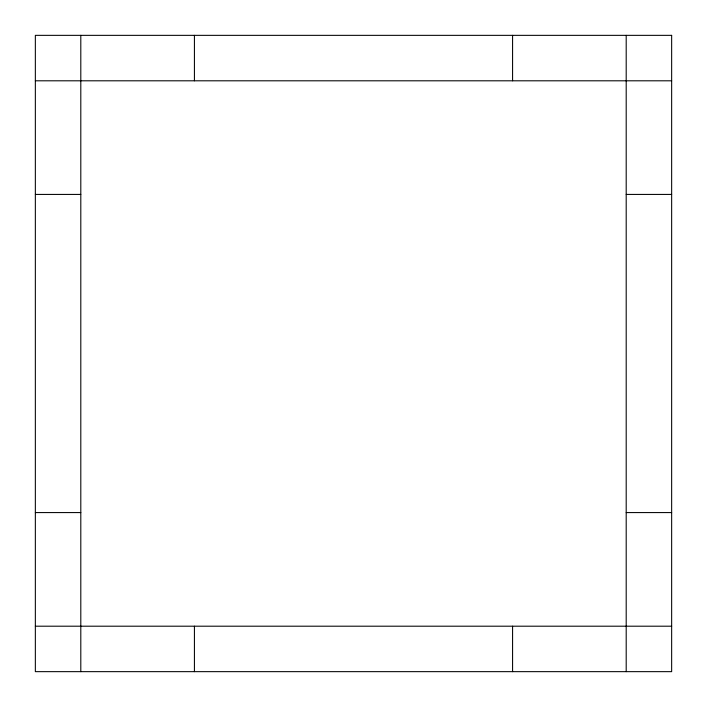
<?xml version="1.0" encoding="UTF-8"?>
<svg xmlns="http://www.w3.org/2000/svg" width="707" height="707" viewBox="0 0 707 707"><rect width="100%" height="100%" fill="white"/><g stroke="black" fill="none" stroke-linecap="round" stroke-linejoin="round"><path stroke-width="1.06" d="M35.35 80.801L671.65 80.801M35.35 194.425L80.801 194.425M626.199 194.425L671.65 194.425M35.35 512.575L80.801 512.575M626.199 512.575L671.65 512.575M35.35 626.199L671.65 626.199M626.199 35.35L626.199 671.65M512.575 35.35L512.575 80.801M512.575 626.199L512.575 671.65M194.425 35.35L194.425 80.801M194.425 626.199L194.425 671.65M80.801 35.35L80.801 671.65M671.65 35.35L35.35 35.35L35.35 671.65L671.65 671.65L671.65 35.35"/></g></svg>
